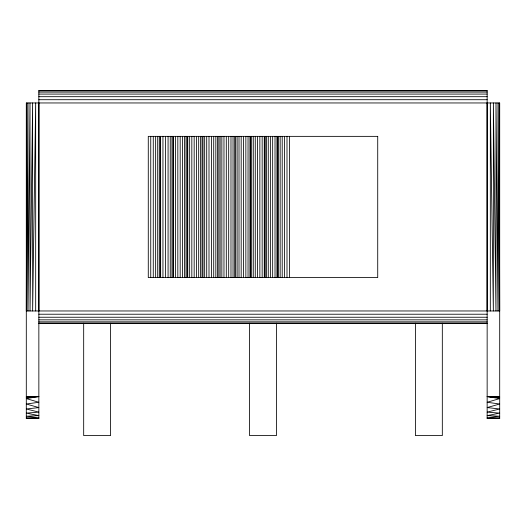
<?xml version="1.0" encoding="UTF-8"?>
<svg xmlns="http://www.w3.org/2000/svg" width="526" height="526" viewBox="0 0 526 526"><rect width="100%" height="100%" fill="white"/><g stroke="black" fill="none" stroke-linecap="round" stroke-linejoin="round"><path stroke-width="0.79" d="M490.317 310.965L490.331 102.958L493.355 310.965L493.381 102.958L495.965 310.965L495.998 102.958L497.977 310.965L498.004 102.958L499.253 310.965L499.266 102.958L499.7 310.965L26.3 310.965L26.727 102.958L26.754 310.965L27.996 102.958L28.023 310.965L30.002 102.958L30.035 310.965L32.619 102.958L32.645 310.965L35.669 102.958L35.683 310.965M26.3 397.912L38.852 396.591L26.3 396.591M26.3 418.538L38.852 418.558L38.852 90.406L487.148 90.406L487.148 418.558L499.7 418.538L499.7 102.958L26.3 102.958L26.3 418.538L27.871 418.446M26.3 397.255L38.852 396.591L26.3 398.577L38.852 402.278L26.3 404.014L38.852 407.578L26.3 408.978L38.852 412.128L26.3 413.14L38.852 415.612L26.3 416.244L38.852 417.808L26.3 418.078L38.852 418.558M487.148 418.558L499.7 418.078L487.148 417.808L499.7 416.244L487.148 415.612L499.7 413.14L487.148 412.128L499.7 408.978L487.148 407.578L499.7 404.014L487.148 402.278L499.7 398.577L487.148 396.591L499.7 396.591M38.852 90.834L487.148 90.834M38.852 92.089L487.148 92.089M38.852 94.082L487.148 94.082M38.852 96.685L487.148 96.685M38.852 99.71L487.148 99.71M38.852 314.219L487.148 314.219M38.852 317.244L487.148 317.244M38.852 319.841L487.148 319.841M38.852 321.84L487.148 321.84M38.852 323.089L487.148 323.089M38.852 323.523L487.148 323.523M499.7 397.255L487.148 396.591L499.7 397.912M498.129 418.446L499.7 418.538M487.056 102.958L487.056 310.965M442.32 323.214L442.32 435.594L415.422 435.594L415.422 323.214M289.405 136.359L289.405 277.57M286.992 136.359L286.992 277.57M284.54 136.359L284.54 277.57M282.206 136.359L282.206 277.57M280.161 136.359L280.161 277.57M278.55 136.359L278.55 277.57M277.491 136.359L277.491 277.57M277.268 136.359L277.268 277.57M277.051 136.359L277.051 277.57M276.446 323.214L276.446 435.594L249.554 435.594L249.554 323.214M275.013 136.359L275.013 277.57M272.665 136.359L272.665 277.57M270.371 136.359L270.371 277.57M268.273 136.359L268.273 277.57M266.524 136.359L266.524 277.57M265.222 136.359L265.222 277.57M264.453 136.359L264.453 277.57M264.269 136.359L264.269 277.57M262.158 136.359L262.158 277.57M259.857 136.359L259.857 277.57M257.51 136.359L257.51 277.57M255.268 136.359L255.268 277.57M253.269 136.359L253.269 277.57M251.652 136.359L251.652 277.57M250.514 136.359L250.514 277.57M249.935 136.359L249.935 277.57M248.035 136.359L248.035 277.57M245.852 136.359L245.852 277.57M243.518 136.359L243.518 277.57M241.184 136.359L241.184 277.57M239.008 136.359L239.008 277.57M237.121 136.359L237.121 277.57M235.655 136.359L235.655 277.57M234.688 136.359L234.688 277.57M233.025 136.359L233.025 277.57M230.98 136.359L230.98 277.57M228.685 136.359L228.685 277.57M226.292 136.359L226.292 277.57M223.971 136.359L223.971 277.57M221.86 136.359L221.86 277.57M220.118 136.359L220.118 277.57M218.842 136.359L218.842 277.57M217.573 136.359L217.573 277.57M215.824 136.359L215.824 277.57M213.714 136.359L213.714 277.57M211.393 136.359L211.393 277.57M209 136.359L209 277.57M206.705 136.359L206.705 277.57M204.66 136.359L204.66 277.57M202.997 136.359L202.997 277.57M202.037 136.359L202.037 277.57M200.564 136.359L200.564 277.57M198.677 136.359L198.677 277.57M196.5 136.359L196.5 277.57M194.166 136.359L194.166 277.57M191.832 136.359L191.832 277.57M189.649 136.359L189.649 277.57M187.749 136.359L187.749 277.57M187.171 136.359L187.171 277.57M186.033 136.359L186.033 277.57M184.416 136.359L184.416 277.57M182.417 136.359L182.417 277.57M180.175 136.359L180.175 277.57M177.827 136.359L177.827 277.57M175.526 136.359L175.526 277.57M173.429 136.359L173.429 277.57M173.061 136.359L173.061 277.57M171.976 136.359L171.976 277.57M170.266 136.359L170.266 277.57M168.07 136.359L168.07 277.57M165.565 136.359L165.565 277.57M162.942 136.359L162.942 277.57M160.621 136.359L160.647 277.57M160.542 136.359L160.542 277.57M160.417 136.359L160.417 277.57M160.298 136.359L160.298 277.57M159.293 136.359L159.293 277.57M157.701 136.359L157.701 277.57M155.643 136.359L155.643 277.57M153.27 136.359L153.27 277.57M150.752 136.359L150.752 277.57M110.578 323.214L110.578 435.594L83.68 435.594L83.68 323.214M38.944 102.958L38.944 310.965M377.721 136.359L148.279 136.359L148.279 277.57L377.721 277.57L377.721 136.359"/></g></svg>
